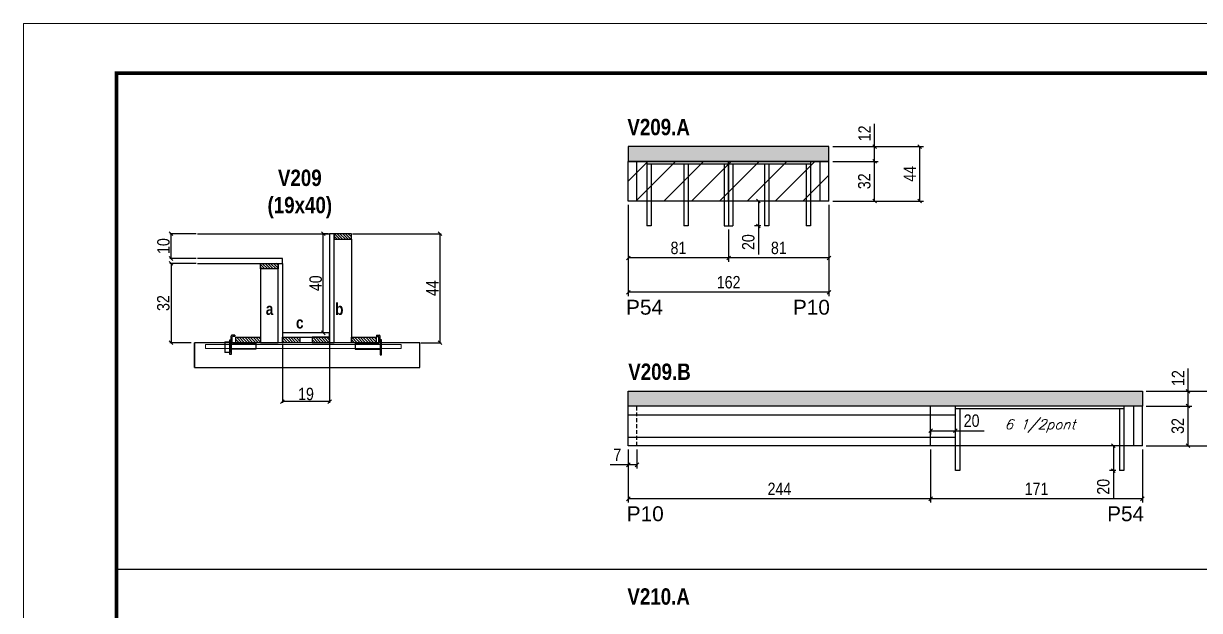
# Model space of a CAD drawing. Extents: x 3309 to 9590, y -2522 to 15424.
# Drawn here: x 4908 to 5857, y 12986 to 13459 of the extents above; entities that cross this region are included whole.
import ezdxf

# ---------------------------------------------------------------- set-up
doc = ezdxf.new("R2010")
doc.units = 0
doc.linetypes.add('DASHED', pattern=[0.75, 0.5, -0.25])
doc.linetypes.add('HIDDEN2', pattern=[4.7625, 3.175, -1.5875])
for name, color, linetype in [('5', 5, 'Continuous'), ('barrote', 251, 'Continuous'), ('COTA', 241, 'Continuous'), ('detalhes', 4, 'Continuous'), ('NOMENCLATURA', 7, 'Continuous'), ('Painéis', 200, 'Continuous'), ('presilha', 1, 'Continuous'), ('SARR_2.2x10', 60, 'Continuous'), ('SARR_2.2x7', 40, 'Continuous'), ('SARR_3.5x7', 81, 'Continuous'), ('texto', 7, 'Continuous')]:
    doc.layers.add(name, color=color, linetype=linetype)
for name, color, linetype, lineweight in [('CONCRETO', 251, 'Continuous', 25), ('Folhas', 255, 'Continuous', 9), ('Hachura', 251, 'Continuous', 9), ('SARRAFO DE PRESSAO', 251, 'DASHED', 9), ('SCO-___-LAJ', 2, 'Continuous', 0)]:
    doc.layers.add(name, color=color, linetype=linetype, lineweight=lineweight)
doc.styles.add('COTA TECNICA', font='techl___.ttf', dxfattribs={"height": 10})
doc.styles.add('COTA TECNICA 2X', font='techl___.ttf', dxfattribs={"height": 10})
doc.styles.add('Romans', font='romans.shx')
doc.styles.get("Standard").update_dxf_attribs({"font": 'arial.ttf'})
doc.styles.add('TECNICA', font='techb___.ttf', dxfattribs={"height": 10})
doc.dimstyles.new('PAINEL', dxfattribs={"dimtxt": 10, "dimasz": 3, "dimexe": 3, "dimexo": 3, "dimgap": 3, "dimtad": 1, "dimdec": 1, "dimzin": 12, "dimdsep": 46, "dimtxsty": 'COTA TECNICA', "dimblk1": 'OBLIQUE', "dimblk2": 'OBLIQUE', "dimsah": 1, "dimcen": 0.9, "dimclrd": 4, "dimclre": 4, "dimclrt": 240, "dimadec": 1, "dimazin": 3, "dimtfac": 1, "dimtdec": 1, "dimtmove": 0, "dimatfit": 3, "dimfxl": 1, "dimtolj": 1, "dimtzin": 12, "dimarcsym": 0})
doc.dimstyles.new('SECAO', dxfattribs={"dimscale": 0.333333, "dimtxt": 5, "dimasz": 9, "dimexe": 3, "dimexo": 3, "dimgap": 3, "dimtad": 1, "dimdec": 1, "dimlfac": 0.5, "dimzin": 12, "dimdsep": 46, "dimtxsty": 'COTA TECNICA 2X', "dimblk1": 'OBLIQUE', "dimblk2": 'OBLIQUE', "dimsah": 1, "dimcen": 0.9, "dimclrd": 4, "dimclre": 4, "dimclrt": 240, "dimadec": 1, "dimazin": 3, "dimtfac": 1, "dimtdec": 1, "dimtmove": 0, "dimatfit": 3, "dimfxl": 1, "dimtolj": 1, "dimtzin": 12, "dimarcsym": 0})
pattern_1 = [(135, (38352.3969, -110310.5054), (-1.122532015, -1.122532015), [])]

# ---------------------------------------------------------------- blocks, each defined once
blk = doc.blocks.new('9999999999')
at = {"layer": 'Folhas'}
blk.add_lwpolyline([(98138.98, 34190.21), (99623.98, 34190.21), (99623.98, 35240.21), (98138.98, 35240.21)], close=True, dxfattribs=at)
at = {"layer": 'Folhas', "color": 30, "const_width": 3}
blk.add_lwpolyline([(98213.98, 34230.21), (99583.98, 34230.21), (99583.98, 35200.21), (98213.98, 35200.21)], close=True, dxfattribs=at)
blk = doc.blocks.new('_Oblique')
at = {"color": 0, "linetype": 'ByBlock', "lineweight": -2}
blk.add_line((-0.5, -0.5), (0.5, 0.5), dxfattribs=at)
blk = doc.blocks.new('*D111')
at = {"layer": 'COTA', "color": 4, "linetype": 'ByBlock', "lineweight": -2, "transparency": 16777216}
for p, q in [((5557.96, 13312.96), (5557.96, 13267.05)), ((5476.96, 13292.96), (5476.96, 13267.05)), ((5557.96, 13270.05), (5476.96, 13270.05))]:
    blk.add_line(p, q, dxfattribs=at)
at = {"layer": 'Defpoints', "color": 0, "linetype": 'ByBlock', "transparency": 16777216}
for p in [(5557.96, 13315.96), (5476.96, 13295.96), (5476.96, 13270.05)]:
    blk.add_point(p, dxfattribs=at)
at = {"layer": 'COTA', "color": 4, "linetype": 'ByBlock', "lineweight": -2, "transparency": 16777216, "xscale": 3, "yscale": 3, "zscale": 3, "rotation": 180}
blk.add_blockref('_Oblique', (5476.96, 13270.05), dxfattribs=at)
at = {"layer": 'COTA', "color": 4, "linetype": 'ByBlock', "lineweight": -2, "transparency": 16777216, "xscale": 3, "yscale": 3, "zscale": 3}
blk.add_blockref('_Oblique', (5557.96, 13270.05), dxfattribs=at)
at = {"layer": 'COTA', "color": 240, "linetype": 'ByBlock', "transparency": 16777216, "insert": (5517.46, 13278.14), "char_height": 10, "attachment_point": 5, "style": 'COTA TECNICA'}
blk.add_mtext('\\A1;81', dxfattribs=at)
blk = doc.blocks.new('*D112')
at = {"layer": 'COTA', "color": 4, "linetype": 'ByBlock', "lineweight": -2, "transparency": 16777216}
for p, q in [((5395.96, 13312.96), (5395.96, 13267.05)), ((5476.96, 13292.96), (5476.96, 13267.05)), ((5476.96, 13270.05), (5395.96, 13270.05))]:
    blk.add_line(p, q, dxfattribs=at)
at = {"layer": 'Defpoints', "color": 0, "linetype": 'ByBlock', "transparency": 16777216}
for p in [(5395.96, 13315.96), (5476.96, 13295.96), (5395.96, 13270.05)]:
    blk.add_point(p, dxfattribs=at)
at = {"layer": 'COTA', "color": 4, "linetype": 'ByBlock', "lineweight": -2, "transparency": 16777216, "xscale": 3, "yscale": 3, "zscale": 3, "rotation": 180}
blk.add_blockref('_Oblique', (5395.96, 13270.05), dxfattribs=at)
at = {"layer": 'COTA', "color": 4, "linetype": 'ByBlock', "lineweight": -2, "transparency": 16777216, "xscale": 3, "yscale": 3, "zscale": 3}
blk.add_blockref('_Oblique', (5476.96, 13270.05), dxfattribs=at)
at = {"layer": 'COTA', "color": 240, "linetype": 'ByBlock', "transparency": 16777216, "insert": (5436.46, 13278.14), "char_height": 10, "attachment_point": 5, "style": 'COTA TECNICA'}
blk.add_mtext('\\A1;81', dxfattribs=at)
blk = doc.blocks.new('*D115')
at = {"layer": 'COTA', "color": 4, "linetype": 'ByBlock', "lineweight": -2, "transparency": 16777216}
for p, q in [((5395.96, 13312.96), (5395.96, 13239.34)), ((5557.96, 13312.96), (5557.96, 13239.34)), ((5557.96, 13242.34), (5395.96, 13242.34))]:
    blk.add_line(p, q, dxfattribs=at)
at = {"layer": 'Defpoints', "color": 0, "linetype": 'ByBlock', "transparency": 16777216}
for p in [(5395.96, 13315.96), (5557.96, 13315.96), (5395.96, 13242.34)]:
    blk.add_point(p, dxfattribs=at)
at = {"layer": 'COTA', "color": 4, "linetype": 'ByBlock', "lineweight": -2, "transparency": 16777216, "xscale": 3, "yscale": 3, "zscale": 3, "rotation": 180}
blk.add_blockref('_Oblique', (5395.96, 13242.34), dxfattribs=at)
at = {"layer": 'COTA', "color": 4, "linetype": 'ByBlock', "lineweight": -2, "transparency": 16777216, "xscale": 3, "yscale": 3, "zscale": 3}
blk.add_blockref('_Oblique', (5557.96, 13242.34), dxfattribs=at)
at = {"layer": 'COTA', "color": 240, "linetype": 'ByBlock', "transparency": 16777216, "insert": (5476.96, 13250.44), "char_height": 10, "attachment_point": 5, "style": 'COTA TECNICA'}
blk.add_mtext('\\A1;162', dxfattribs=at)
blk = doc.blocks.new('*D116')
at = {"layer": 'COTA', "color": 4, "lineweight": -2, "transparency": 16777216}
for p, q in [((5560.96, 13347.96), (5597.72, 13347.96)), ((5594.72, 13315.96), (5594.72, 13347.96)), ((5560.96, 13315.96), (5597.72, 13315.96))]:
    blk.add_line(p, q, dxfattribs=at)
at = {"layer": 'Defpoints', "color": 0, "transparency": 16777216}
for p in [(5557.96, 13347.96), (5594.72, 13347.96), (5557.96, 13315.96)]:
    blk.add_point(p, dxfattribs=at)
at = {"layer": 'COTA', "color": 4, "lineweight": -2, "transparency": 16777216, "xscale": 3, "yscale": 3, "zscale": 3}
for p, rotation in [((5594.72, 13347.96), 90), ((5594.72, 13315.96), 270)]:
    blk.add_blockref('_Oblique', p, dxfattribs=dict(at, rotation=rotation))
at = {"layer": 'COTA', "color": 240, "transparency": 16777216, "insert": (5586.5, 13331.96), "char_height": 10, "attachment_point": 5, "rotation": 90, "style": 'COTA TECNICA'}
blk.add_mtext('\\A1;32', dxfattribs=at)
blk = doc.blocks.new('*D117')
at = {"layer": 'COTA', "color": 4, "lineweight": -2, "transparency": 16777216}
for p, q in [((5594.72, 13359.96), (5594.72, 13378.27)), ((5560.96, 13359.96), (5597.72, 13359.96)), ((5594.72, 13347.96), (5594.72, 13359.96)), ((5560.96, 13347.96), (5597.72, 13347.96))]:
    blk.add_line(p, q, dxfattribs=at)
at = {"layer": 'Defpoints', "color": 0, "transparency": 16777216}
for p in [(5557.96, 13359.96), (5594.72, 13359.96), (5557.96, 13347.96)]:
    blk.add_point(p, dxfattribs=at)
at = {"layer": 'COTA', "color": 4, "lineweight": -2, "transparency": 16777216, "xscale": 3, "yscale": 3, "zscale": 3}
for p, rotation in [((5594.72, 13359.96), 90), ((5594.72, 13347.96), 270)]:
    blk.add_blockref('_Oblique', p, dxfattribs=dict(at, rotation=rotation))
at = {"layer": 'COTA', "color": 240, "transparency": 16777216, "insert": (5586.66, 13370.62), "char_height": 10, "attachment_point": 5, "rotation": 90, "style": 'COTA TECNICA'}
blk.add_mtext('\\A1;12', dxfattribs=at)
blk = doc.blocks.new('*D118')
at = {"layer": 'COTA', "color": 4, "lineweight": -2, "transparency": 16777216}
for p, q in [((5560.96, 13359.96), (5634.21, 13359.96)), ((5631.21, 13315.96), (5631.21, 13359.96)), ((5560.96, 13315.96), (5634.21, 13315.96))]:
    blk.add_line(p, q, dxfattribs=at)
at = {"layer": 'Defpoints', "color": 0, "transparency": 16777216}
for p in [(5557.96, 13359.96), (5631.21, 13359.96), (5557.96, 13315.96)]:
    blk.add_point(p, dxfattribs=at)
at = {"layer": 'COTA', "color": 4, "lineweight": -2, "transparency": 16777216, "xscale": 3, "yscale": 3, "zscale": 3}
for p, rotation in [((5631.21, 13359.96), 90), ((5631.21, 13315.96), 270)]:
    blk.add_blockref('_Oblique', p, dxfattribs=dict(at, rotation=rotation))
at = {"layer": 'COTA', "color": 240, "transparency": 16777216, "insert": (5623.13, 13337.96), "char_height": 10, "attachment_point": 5, "rotation": 90, "style": 'COTA TECNICA'}
blk.add_mtext('\\A1;44', dxfattribs=at)
blk = doc.blocks.new('*D113')
at = {"layer": 'COTA', "color": 4, "linetype": 'ByBlock', "lineweight": -2, "transparency": 16777216}
for p, q in [((5639.96, 13115.5), (5639.96, 13072.66)), ((5810.96, 13115.5), (5810.96, 13072.66)), ((5810.96, 13075.66), (5639.96, 13075.66))]:
    blk.add_line(p, q, dxfattribs=at)
at = {"layer": 'Defpoints', "color": 0, "linetype": 'ByBlock', "transparency": 16777216}
for p in [(5639.96, 13118.5), (5810.96, 13118.5), (5639.96, 13075.66)]:
    blk.add_point(p, dxfattribs=at)
at = {"layer": 'COTA', "color": 4, "linetype": 'ByBlock', "lineweight": -2, "transparency": 16777216, "xscale": 3, "yscale": 3, "zscale": 3, "rotation": 180}
blk.add_blockref('_Oblique', (5639.96, 13075.66), dxfattribs=at)
at = {"layer": 'COTA', "color": 4, "linetype": 'ByBlock', "lineweight": -2, "transparency": 16777216, "xscale": 3, "yscale": 3, "zscale": 3}
blk.add_blockref('_Oblique', (5810.96, 13075.66), dxfattribs=at)
at = {"layer": 'COTA', "color": 240, "linetype": 'ByBlock', "transparency": 16777216, "insert": (5725.46, 13083.73), "char_height": 10, "attachment_point": 5, "style": 'COTA TECNICA'}
blk.add_mtext('\\A1;171', dxfattribs=at)
blk = doc.blocks.new('*D114')
at = {"layer": 'COTA', "color": 4, "linetype": 'ByBlock', "lineweight": -2, "transparency": 16777216}
for p, q in [((5395.96, 13115.5), (5395.96, 13072.66)), ((5639.96, 13115.5), (5639.96, 13072.66)), ((5639.96, 13075.66), (5395.96, 13075.66))]:
    blk.add_line(p, q, dxfattribs=at)
at = {"layer": 'Defpoints', "color": 0, "linetype": 'ByBlock', "transparency": 16777216}
for p in [(5395.96, 13118.5), (5639.96, 13118.5), (5395.96, 13075.66)]:
    blk.add_point(p, dxfattribs=at)
at = {"layer": 'COTA', "color": 4, "linetype": 'ByBlock', "lineweight": -2, "transparency": 16777216, "xscale": 3, "yscale": 3, "zscale": 3, "rotation": 180}
blk.add_blockref('_Oblique', (5395.96, 13075.66), dxfattribs=at)
at = {"layer": 'COTA', "color": 4, "linetype": 'ByBlock', "lineweight": -2, "transparency": 16777216, "xscale": 3, "yscale": 3, "zscale": 3}
blk.add_blockref('_Oblique', (5639.96, 13075.66), dxfattribs=at)
at = {"layer": 'COTA', "color": 240, "linetype": 'ByBlock', "transparency": 16777216, "insert": (5517.96, 13083.73), "char_height": 10, "attachment_point": 5, "style": 'COTA TECNICA'}
blk.add_mtext('\\A1;244', dxfattribs=at)
blk = doc.blocks.new('*D119')
at = {"layer": 'COTA', "color": 4, "lineweight": -2, "transparency": 16777216}
for p, q in [((5639.96, 13131.5), (5639.96, 13127.6)), ((5639.96, 13130.6), (5659.96, 13130.6)), ((5659.96, 13127.5), (5659.96, 13133.6)), ((5659.96, 13130.6), (5683.17, 13130.6))]:
    blk.add_line(p, q, dxfattribs=at)
at = {"layer": 'Defpoints', "color": 0, "transparency": 16777216}
for p in [(5639.96, 13134.5), (5659.96, 13130.6), (5659.96, 13124.5)]:
    blk.add_point(p, dxfattribs=at)
at = {"layer": 'COTA', "color": 4, "lineweight": -2, "transparency": 16777216, "xscale": 3, "yscale": 3, "zscale": 3, "rotation": 180}
blk.add_blockref('_Oblique', (5639.96, 13130.6), dxfattribs=at)
at = {"layer": 'COTA', "color": 4, "lineweight": -2, "transparency": 16777216, "xscale": 3, "yscale": 3, "zscale": 3}
blk.add_blockref('_Oblique', (5659.96, 13130.6), dxfattribs=at)
at = {"layer": 'COTA', "color": 240, "transparency": 16777216, "insert": (5673.07, 13138.7), "char_height": 10, "attachment_point": 5, "style": 'COTA TECNICA'}
blk.add_mtext('\\A1;20', dxfattribs=at)
blk = doc.blocks.new('*D120')
at = {"layer": 'COTA', "color": 4, "lineweight": -2, "transparency": 16777216}
for p, q in [((5395.96, 13115.5), (5395.96, 13100.13)), ((5402.96, 13115.5), (5402.96, 13100.13)), ((5395.96, 13103.13), (5381.23, 13103.13)), ((5402.96, 13103.13), (5395.96, 13103.13))]:
    blk.add_line(p, q, dxfattribs=at)
at = {"layer": 'Defpoints', "color": 0, "transparency": 16777216}
for p in [(5395.96, 13118.5), (5402.96, 13118.5), (5395.96, 13103.13)]:
    blk.add_point(p, dxfattribs=at)
at = {"layer": 'COTA', "color": 4, "lineweight": -2, "transparency": 16777216, "xscale": 3, "yscale": 3, "zscale": 3, "rotation": 180}
blk.add_blockref('_Oblique', (5395.96, 13103.13), dxfattribs=at)
at = {"layer": 'COTA', "color": 4, "lineweight": -2, "transparency": 16777216, "xscale": 3, "yscale": 3, "zscale": 3}
blk.add_blockref('_Oblique', (5402.96, 13103.13), dxfattribs=at)
at = {"layer": 'COTA', "color": 240, "transparency": 16777216, "insert": (5387.1, 13111.21), "char_height": 10, "attachment_point": 5, "style": 'COTA TECNICA'}
blk.add_mtext('\\A1;7', dxfattribs=at)
blk = doc.blocks.new('*D106')
at = {"layer": 'COTA', "color": 4, "lineweight": -2, "transparency": 16777216}
for p, q in [((5116.86, 13200.66), (5116.86, 13153.19)), ((5154.86, 13200.66), (5154.86, 13153.19)), ((5154.86, 13154.19), (5116.86, 13154.19))]:
    blk.add_line(p, q, dxfattribs=at)
at = {"layer": 'Defpoints', "color": 0, "transparency": 16777216}
for p in [(5116.86, 13201.66), (5154.86, 13201.66), (5116.86, 13154.19)]:
    blk.add_point(p, dxfattribs=at)
at = {"layer": 'COTA', "color": 4, "lineweight": -2, "transparency": 16777216, "xscale": 3, "yscale": 3, "zscale": 3, "rotation": 180}
blk.add_blockref('_Oblique', (5116.86, 13154.19), dxfattribs=at)
at = {"layer": 'COTA', "color": 4, "lineweight": -2, "transparency": 16777216, "xscale": 3, "yscale": 3, "zscale": 3}
blk.add_blockref('_Oblique', (5154.86, 13154.19), dxfattribs=at)
at = {"layer": 'COTA', "color": 240, "transparency": 16777216, "insert": (5135.86, 13160.28), "char_height": 10, "attachment_point": 5, "style": 'COTA TECNICA 2X'}
blk.add_mtext('\\A1;19', dxfattribs=at)
blk = doc.blocks.new('PRESILHA METÁLICA 1')
at = {"layer": 'presilha'}
for p, q in [((6, 15.5), (7.5, 15.5)), ((6, -2.5), (6, 15.5)), ((7.5, 10.6), (7.5, 19.9)), ((7.5, 15.5), (7.5, -2.5)), ((12, 21), (8.6, 21)), ((9, 11.6), (9, 18.9)), ((12, 19.5), (9.6, 19.5)), ((12, 21), (12, 19.5)), ((0, 13), (6, 13)), ((0, 13), (0, 0)), ((6, 0), (0, 0)), ((6, 13), (6, 0)), ((37.5, 4.1), (7.5, 4.1)), ((37.5, 11), (9.6, 11)), ((37.5, 11), (37.5, 4.1)), ((7.5, -2.5), (6, -2.5))]:
    blk.add_line(p, q, dxfattribs=at)
for centre, radius, start, end in [((8.6, 19.9), 1.14, 90, 180), ((9.6, 18.9), 0.57, 90, 180), ((9.6, 11.6), 0.57, 180, 270)]:
    blk.add_arc(centre, radius, start, end, dxfattribs=at)
blk = doc.blocks.new('PRESILHA METÁLICA 2')
at = {"layer": 'presilha'}
for p, q in [((-5.2, 23.5), (-5.2, 22)), ((-5.2, 23.5), (-1.9, 23.5)), ((-5.2, 22), (-2.8, 22)), ((-2.2, 14.1), (-2.2, 21.4)), ((0.8, 18), (-0.8, 18)), ((-0.8, 18), (-0.8, 0)), ((-0.8, 14.6), (-0.8, 22.4)), ((0.8, 0), (0.8, 18)), ((-30.8, 13.5), (-30.8, 6.6)), ((-30.8, 13.5), (-2.8, 13.5)), ((-30.8, 6.6), (-0.8, 6.6)), ((-0.8, 0), (0.8, 0))]:
    blk.add_line(p, q, dxfattribs=at)
for centre, radius, start, end in [((-2.8, 21.4), 0.57, 0, 90), ((-1.9, 22.4), 1.14, 0, 90), ((-2.8, 14.1), 0.57, 270, 0)]:
    blk.add_arc(centre, radius, start, end, dxfattribs=at)
blk = doc.blocks.new('*D107')
at = {"layer": 'COTA', "color": 4, "lineweight": -2, "transparency": 16777216}
for p, q in [((5173.46, 13289.66), (5244.91, 13289.66)), ((5243.91, 13289.66), (5243.91, 13201.66)), ((5228.67, 13201.66), (5244.91, 13201.66))]:
    blk.add_line(p, q, dxfattribs=at)
at = {"layer": 'Defpoints', "color": 0, "transparency": 16777216}
for p in [(5172.46, 13289.66), (5227.67, 13201.66), (5243.91, 13201.66)]:
    blk.add_point(p, dxfattribs=at)
at = {"layer": 'COTA', "color": 4, "lineweight": -2, "transparency": 16777216, "xscale": 3, "yscale": 3, "zscale": 3}
for p, rotation in [((5243.91, 13289.66), 90), ((5243.91, 13201.66), 270)]:
    blk.add_blockref('_Oblique', p, dxfattribs=dict(at, rotation=rotation))
at = {"layer": 'COTA', "color": 240, "transparency": 16777216, "insert": (5237.83, 13245.66), "char_height": 10, "attachment_point": 5, "rotation": 90, "style": 'COTA TECNICA 2X'}
blk.add_mtext('\\A1;44', dxfattribs=at)
blk = doc.blocks.new('*D108')
at = {"layer": 'COTA', "color": 4, "lineweight": -2, "transparency": 16777216}
for p, q in [((5047.16, 13265.66), (5025.94, 13265.66)), ((5026.94, 13265.66), (5026.94, 13201.66)), ((5043.05, 13201.66), (5025.94, 13201.66))]:
    blk.add_line(p, q, dxfattribs=at)
at = {"layer": 'Defpoints', "color": 0, "transparency": 16777216}
for p in [(5048.16, 13265.66), (5026.94, 13201.66), (5044.05, 13201.66)]:
    blk.add_point(p, dxfattribs=at)
at = {"layer": 'COTA', "color": 4, "lineweight": -2, "transparency": 16777216, "xscale": 3, "yscale": 3, "zscale": 3}
for p, rotation in [((5026.94, 13265.66), 90), ((5026.94, 13201.66), 270)]:
    blk.add_blockref('_Oblique', p, dxfattribs=dict(at, rotation=rotation))
at = {"layer": 'COTA', "color": 240, "transparency": 16777216, "insert": (5020.72, 13233.66), "char_height": 10, "attachment_point": 5, "rotation": 90, "style": 'COTA TECNICA 2X'}
blk.add_mtext('\\A1;32', dxfattribs=at)
blk = doc.blocks.new('*D109')
at = {"layer": 'COTA', "color": 4, "lineweight": -2, "transparency": 16777216}
for p, q in [((5153.86, 13289.66), (5148.78, 13289.66)), ((5149.78, 13209.66), (5149.78, 13289.66)), ((5153.86, 13209.66), (5148.78, 13209.66))]:
    blk.add_line(p, q, dxfattribs=at)
at = {"layer": 'Defpoints', "color": 0, "transparency": 16777216}
for p in [(5149.78, 13289.66), (5154.86, 13289.66), (5154.86, 13209.66)]:
    blk.add_point(p, dxfattribs=at)
at = {"layer": 'COTA', "color": 4, "lineweight": -2, "transparency": 16777216, "xscale": 3, "yscale": 3, "zscale": 3}
for p, rotation in [((5149.78, 13289.66), 90), ((5149.78, 13209.66), 270)]:
    blk.add_blockref('_Oblique', p, dxfattribs=dict(at, rotation=rotation))
at = {"layer": 'COTA', "color": 240, "transparency": 16777216, "insert": (5143.68, 13249.66), "char_height": 10, "attachment_point": 5, "rotation": 90, "style": 'COTA TECNICA 2X'}
blk.add_mtext('\\A1;40', dxfattribs=at)
blk = doc.blocks.new('*D110')
at = {"layer": 'COTA', "color": 4, "lineweight": -2, "transparency": 16777216}
for p, q in [((5047.16, 13289.66), (5025.94, 13289.66)), ((5026.94, 13269.66), (5026.94, 13289.66)), ((5047.16, 13269.66), (5025.94, 13269.66))]:
    blk.add_line(p, q, dxfattribs=at)
at = {"layer": 'Defpoints', "color": 0, "transparency": 16777216}
for p in [(5026.94, 13289.66), (5048.16, 13289.66), (5048.16, 13269.66)]:
    blk.add_point(p, dxfattribs=at)
at = {"layer": 'COTA', "color": 4, "lineweight": -2, "transparency": 16777216, "xscale": 3, "yscale": 3, "zscale": 3}
for p, rotation in [((5026.94, 13289.66), 90), ((5026.94, 13269.66), 270)]:
    blk.add_blockref('_Oblique', p, dxfattribs=dict(at, rotation=rotation))
at = {"layer": 'COTA', "color": 240, "transparency": 16777216, "insert": (5020.84, 13279.66), "char_height": 10, "attachment_point": 5, "rotation": 90, "style": 'COTA TECNICA 2X'}
blk.add_mtext('\\A1;10', dxfattribs=at)
blk = doc.blocks.new('*D104')
at = {"layer": 'COTA', "color": 4, "lineweight": -2, "transparency": 16777216}
for p, q in [((5502.91, 13315.96), (5497.94, 13315.96)), ((5500.94, 13315.96), (5500.94, 13295.96)), ((5502.91, 13295.96), (5497.94, 13295.96)), ((5500.94, 13295.96), (5500.94, 13272.75))]:
    blk.add_line(p, q, dxfattribs=at)
at = {"layer": 'Defpoints', "color": 0, "transparency": 16777216}
for p in [(5505.91, 13315.96), (5500.94, 13295.96), (5505.91, 13295.96)]:
    blk.add_point(p, dxfattribs=at)
at = {"layer": 'COTA', "color": 4, "lineweight": -2, "transparency": 16777216, "xscale": 3, "yscale": 3, "zscale": 3}
for p, rotation in [((5500.94, 13315.96), 90), ((5500.94, 13295.96), 270)]:
    blk.add_blockref('_Oblique', p, dxfattribs=dict(at, rotation=rotation))
at = {"layer": 'COTA', "color": 240, "transparency": 16777216, "insert": (5492.84, 13282.86), "char_height": 10, "attachment_point": 5, "rotation": 90, "style": 'COTA TECNICA'}
blk.add_mtext('\\A1;20', dxfattribs=at)
blk = doc.blocks.new('*D105')
at = {"layer": 'COTA', "color": 4, "lineweight": -2, "transparency": 16777216}
for p, q in [((5789.46, 13118.5), (5784.49, 13118.5)), ((5787.49, 13118.5), (5787.49, 13098.5)), ((5789.46, 13098.5), (5784.49, 13098.5)), ((5787.49, 13098.5), (5787.49, 13075.29))]:
    blk.add_line(p, q, dxfattribs=at)
at = {"layer": 'Defpoints', "color": 0, "transparency": 16777216}
for p in [(5792.46, 13118.5), (5787.49, 13098.5), (5792.46, 13098.5)]:
    blk.add_point(p, dxfattribs=at)
at = {"layer": 'COTA', "color": 4, "lineweight": -2, "transparency": 16777216, "xscale": 3, "yscale": 3, "zscale": 3}
for p, rotation in [((5787.49, 13118.5), 90), ((5787.49, 13098.5), 270)]:
    blk.add_blockref('_Oblique', p, dxfattribs=dict(at, rotation=rotation))
at = {"layer": 'COTA', "color": 240, "transparency": 16777216, "insert": (5779.39, 13085.39), "char_height": 10, "attachment_point": 5, "rotation": 90, "style": 'COTA TECNICA'}
blk.add_mtext('\\A1;20', dxfattribs=at)
blk = doc.blocks.new('*D121')
at = {"layer": 'COTA', "color": 4, "lineweight": -2, "transparency": 16777216}
for p, q in [((5813.96, 13150.5), (5850.72, 13150.5)), ((5847.72, 13118.5), (5847.72, 13150.5)), ((5813.96, 13118.5), (5850.72, 13118.5))]:
    blk.add_line(p, q, dxfattribs=at)
at = {"layer": 'Defpoints', "color": 0, "transparency": 16777216}
for p in [(5810.96, 13150.5), (5847.72, 13150.5), (5810.96, 13118.5)]:
    blk.add_point(p, dxfattribs=at)
at = {"layer": 'COTA', "color": 4, "lineweight": -2, "transparency": 16777216, "xscale": 3, "yscale": 3, "zscale": 3}
for p, rotation in [((5847.72, 13150.5), 90), ((5847.72, 13118.5), 270)]:
    blk.add_blockref('_Oblique', p, dxfattribs=dict(at, rotation=rotation))
at = {"layer": 'COTA', "color": 240, "transparency": 16777216, "insert": (5839.5, 13134.5), "char_height": 10, "attachment_point": 5, "rotation": 90, "style": 'COTA TECNICA'}
blk.add_mtext('\\A1;32', dxfattribs=at)
blk = doc.blocks.new('*D122')
at = {"layer": 'COTA', "color": 4, "lineweight": -2, "transparency": 16777216}
for p, q in [((5847.72, 13162.5), (5847.72, 13180.81)), ((5813.96, 13162.5), (5850.72, 13162.5)), ((5847.72, 13150.5), (5847.72, 13162.5)), ((5813.96, 13150.5), (5850.72, 13150.5))]:
    blk.add_line(p, q, dxfattribs=at)
at = {"layer": 'Defpoints', "color": 0, "transparency": 16777216}
for p in [(5810.96, 13162.5), (5847.72, 13162.5), (5810.96, 13150.5)]:
    blk.add_point(p, dxfattribs=at)
at = {"layer": 'COTA', "color": 4, "lineweight": -2, "transparency": 16777216, "xscale": 3, "yscale": 3, "zscale": 3}
for p, rotation in [((5847.72, 13162.5), 90), ((5847.72, 13150.5), 270)]:
    blk.add_blockref('_Oblique', p, dxfattribs=dict(at, rotation=rotation))
at = {"layer": 'COTA', "color": 240, "transparency": 16777216, "insert": (5839.66, 13173.15), "char_height": 10, "attachment_point": 5, "rotation": 90, "style": 'COTA TECNICA'}
blk.add_mtext('\\A1;12', dxfattribs=at)
blk = doc.blocks.new('*D123')
at = {"layer": 'COTA', "color": 4, "lineweight": -2, "transparency": 16777216}
for p, q in [((5813.96, 13162.5), (5887.21, 13162.5)), ((5884.21, 13118.5), (5884.21, 13162.5)), ((5813.96, 13118.5), (5887.21, 13118.5))]:
    blk.add_line(p, q, dxfattribs=at)
at = {"layer": 'Defpoints', "color": 0, "transparency": 16777216}
for p in [(5810.96, 13162.5), (5884.21, 13162.5), (5810.96, 13118.5)]:
    blk.add_point(p, dxfattribs=at)
at = {"layer": 'COTA', "color": 4, "lineweight": -2, "transparency": 16777216, "xscale": 3, "yscale": 3, "zscale": 3}
for p, rotation in [((5884.21, 13162.5), 90), ((5884.21, 13118.5), 270)]:
    blk.add_blockref('_Oblique', p, dxfattribs=dict(at, rotation=rotation))
at = {"layer": 'COTA', "color": 240, "transparency": 16777216, "insert": (5876.13, 13140.5), "char_height": 10, "attachment_point": 5, "rotation": 90, "style": 'COTA TECNICA'}
blk.add_mtext('\\A1;44', dxfattribs=at)

msp = doc.modelspace()

# ---------------------------------------------------------------- hatches: boundary and pattern name
at = {"layer": 'COTA'}
h = msp.add_hatch(dxfattribs=at)
h.set_pattern_fill('AR-CONC', color=256, scale=0.03)
h.set_pattern_definition([(50, (9.2413, 348.365), (5.46554, -0.4781726), [0.5715, -6.2865]), (355, (9.2413, 348.365), (-1.0573026, 5.7317054), [0.4572, -5.0292175]), (100.451445, (9.697, 348.325), (4.4082374, 5.2535326), [0.4857003, -5.3427073]), (46.1842, (9.241, 349.889), (8.1323712, -1.2612698), [0.85725, -9.42975]), (96.63556, (9.919, 349.784), (7.122124, 7.4227837), [0.7285507, -8.014068]), (351.18415, (9.241, 349.889), (7.122124, 7.4227837), [0.685799, -7.543792]), (21, (10.0033, 349.508), (4.5484317, -3.067956), [0.5715, -6.2865]), (326, (10.0033, 349.508), (1.8540609, 5.525639), [0.4572, -5.0292]), (71.451445, (10.3824, 349.2523), (6.4024926, 2.457683), [0.4857003, -5.3426981]), (37.5, (9.2413, 348.365), (0.0926581, 2.53665117), [0, -4.96824, 0, -5.1054, 0, -5.04825]), (7.5, (9.2413, 348.365), (2.0045899, 3.00541724), [0, -2.91084, 0, -4.85394, 0, -1.92405]), (327.5, (7.542, 348.365), (4.06771786, -0.17186232), [0, -1.905, 0, -5.9436, 0, -7.8867]), (317.5, (6.78, 348.365), (4.4438754, 0.7627947), [0, -2.4765, 0, -3.94716, 0, -5.6007])])
h.paths.add_polyline_path([(5395.96, 13359.96), (5395.96, 13347.96), (5557.96, 13347.96), (5557.96, 13359.96)])
h = msp.add_hatch(dxfattribs=at)
h.set_pattern_fill('AR-CONC', color=256, scale=0.03)
h.set_pattern_definition([(50, (78.6606, 2e-12), (5.46554, -0.4781726), [0.5715, -6.2865]), (355, (78.6606, 2e-12), (-1.0573026, 5.7317054), [0.4572, -5.0292175]), (100.451445, (79.116, -0.04), (4.4082374, 5.2535326), [0.4857003, -5.3427073]), (46.1842, (78.6606, 1.524), (8.1323712, -1.2612698), [0.85725, -9.42975]), (96.63556, (79.338, 1.419), (7.122124, 7.4227837), [0.7285507, -8.0140682]), (351.18415, (78.661, 1.524), (7.122124, 7.4227837), [0.685799, -7.543792]), (21, (79.4226, 1.143), (4.5484317, -3.067956), [0.5715, -6.2865]), (326, (79.4226, 1.143), (1.8540609, 5.525639), [0.4572, -5.0292]), (71.451445, (79.8016, 0.8873), (6.4024926, 2.457683), [0.4857003, -5.3426981]), (37.5, (78.6606, 2e-12), (0.0926581, 2.53665117), [0, -4.96824, 0, -5.1054, 0, -5.04825]), (7.5, (78.6606, 2e-12), (2.0045899, 3.00541724), [0, -2.91084, 0, -4.85394, 0, -1.92405]), (327.5, (76.9613, 2e-12), (4.06771786, -0.17186232), [0, -1.905, 0, -5.9436, 0, -7.8867]), (317.5, (76.1993, 2e-12), (4.4438754, 0.7627947), [0, -2.4765, 0, -3.94716, 0, -5.6007])])
h.paths.add_polyline_path([(5810.96, 13150.5), (5810.96, 13162.5), (5395.96, 13162.5), (5395.96, 13150.5)])
at = {"layer": 'Hachura', "linetype": 'ByBlock'}
h = msp.add_hatch(dxfattribs=at)
h.set_pattern_fill('ANSI31', color=256, scale=5)
h.set_pattern_definition([(45, (78.66, 2e-12), (-11.22532, 11.22532), [])])
h.paths.add_polyline_path([(5476.96, 13315.96), (5476.96, 13347.96), (5395.96, 13347.96), (5395.96, 13315.96)])
h.paths.add_polyline_path([(5557.96, 13315.96), (5557.96, 13347.96), (5476.96, 13347.96), (5476.96, 13315.96)])
at = {"layer": 'SARR_2.2x10'}
h = msp.add_hatch(dxfattribs=at)
h.set_pattern_fill('ANSI31', color=256, scale=0.5, angle=90)
h.set_pattern_definition([(135, (38272.7969, -110310.5054), (-1.122532015, -1.122532015), [])])
h.paths.add_polyline_path([(5079.26, 13206.06), (5079.26, 13201.66), (5099.26, 13201.66), (5099.26, 13206.06)])
h = msp.add_hatch(dxfattribs=at)
h.set_pattern_fill('ANSI31', color=256, scale=0.5, angle=90)
h.set_pattern_definition([(135, (38365.9969, -110310.5054), (-1.122532015, -1.122532015), [])])
h.paths.add_polyline_path([(5172.46, 13206.06), (5172.46, 13201.66), (5192.46, 13201.66), (5192.46, 13206.06)])
at = {"layer": 'SARR_2.2x7'}
h = msp.add_hatch(dxfattribs=at)
h.set_pattern_fill('ANSI31', color=256, scale=0.5, angle=90)
h.set_pattern_definition([(135, (38286.7969, -110226.9054), (-1.122532015, -1.122532015), [])])
h.paths.add_polyline_path([(5158.46, 13289.66), (5158.46, 13285.26), (5172.46, 13285.26), (5172.46, 13289.66)])
h = msp.add_hatch(dxfattribs=at)
h.set_pattern_fill('ANSI31', color=256, scale=0.5, angle=90)
h.set_pattern_definition([(135, (38266.7969, -110250.9054), (-1.122532015, -1.122532015), [])])
h.paths.add_polyline_path([(5113.26, 13265.66), (5113.26, 13261.26), (5099.26, 13261.26), (5099.26, 13265.66)])
h = msp.add_hatch(dxfattribs=at)
h.set_pattern_fill('ANSI31', color=256, scale=0.5, angle=90)
h.set_pattern_definition(pattern_1)
h.paths.add_polyline_path([(5130.86, 13201.66), (5130.86, 13206.06), (5116.86, 13206.06), (5116.86, 13201.66)])
h = msp.add_hatch(dxfattribs=at)
h.set_pattern_fill('ANSI31', color=256, scale=0.5, angle=90)
h.set_pattern_definition(pattern_1)
h.paths.add_polyline_path([(5140.86, 13206.06), (5140.86, 13201.66), (5154.86, 13201.66), (5154.86, 13206.06)])

# ---------------------------------------------------------------- linework, layer by layer
at = {"layer": 'barrote', "elevation": 0}
msp.add_lwpolyline([(5045.8, 13181.66), (5227.72, 13181.66), (5227.72, 13201.66), (5045.8, 13201.66)], close=True, dxfattribs=at)
at = {"layer": 'CONCRETO', "linetype": 'Continuous'}
msp.add_line((5048.16, 13289.66), (5154.86, 13289.66), dxfattribs=at)
at = {"layer": 'COTA'}
for p, q in [((5476.96, 13315.96, 0), (5476.96, 13295.96, 0)), ((5414.46, 13295.96, 0), (5410.96, 13295.96, 0)), ((5444.37, 13295.96, 0), (5440.87, 13295.96, 0)), ((5473.46, 13295.96, 0), (5480.46, 13295.96, 0)), ((5509.41, 13295.96, 0), (5505.91, 13295.96, 0)), ((5542.96, 13295.96, 0), (5539.46, 13295.96, 0)), ((5395.96, 13150.5, 0), (5395.96, 13162.5, 0)), ((5395.96, 13162.5, 0), (5810.96, 13162.5, 0)), ((5810.96, 13162.5, 0), (5810.96, 13150.5, 0)), ((5663.46, 13098.5, 0), (5659.96, 13098.5, 0)), ((5795.96, 13098.5, 0), (5792.46, 13098.5, 0)), ((4982.87, 13018.89), (6352.87, 13018.89))]:
    msp.add_line(p, q, dxfattribs=at)
at = {"layer": 'COTA', "elevation": 0}
msp.add_lwpolyline([(5395.96, 13347.96), (5557.96, 13347.96), (5557.96, 13359.96), (5395.96, 13359.96)], close=True, dxfattribs=at)
at = {"layer": 'detalhes', "color": 250}
msp.add_line((5045.8, 13181.66), (5045.8, 13201.66), dxfattribs=at)
at = {"layer": 'Painéis', "linetype": 'ByBlock'}
for p, q in [((5557.96, 13347.96, 0), (5395.96, 13347.96, 0)), ((5395.96, 13315.96, 0), (5395.96, 13347.96, 0)), ((5476.96, 13315.96, 0), (5476.96, 13347.96, 0)), ((5557.96, 13315.96, 0), (5557.96, 13347.96, 0)), ((5557.96, 13315.96, 0), (5395.96, 13315.96, 0)), ((5810.96, 13150.5, 0), (5395.96, 13150.5, 0)), ((5395.96, 13118.5, 0), (5395.96, 13150.5, 0)), ((5639.96, 13118.5, 0), (5639.96, 13150.5, 0)), ((5810.96, 13118.5, 0), (5810.96, 13150.5, 0)), ((5810.96, 13118.5, 0), (5395.96, 13118.5, 0))]:
    msp.add_line(p, q, dxfattribs=at)
at = {"layer": 'Painéis', "linetype": 'Continuous', "elevation": 0}
for points in [[(5158.46, 13201.66), (5158.46, 13289.66), (5154.86, 13289.66), (5154.86, 13201.66)], [(5113.26, 13201.66), (5113.26, 13265.66), (5116.86, 13265.66), (5116.86, 13201.66)], [(5154.86, 13209.66), (5116.86, 13209.66), (5116.86, 13206.06), (5154.86, 13206.06)]]:
    msp.add_lwpolyline(points, close=True, dxfattribs=at)
at = {"layer": 'Painéis', "linetype": 'Continuous'}
msp.add_lwpolyline([(5048.16, 13265.66), (5116.86, 13265.66), (5116.86, 13269.66), (5048.16, 13269.66)], dxfattribs=at)
at = {"layer": 'SARR_2.2x10', "elevation": 0}
for points in [[(5079.26, 13206.06), (5099.26, 13206.06), (5099.26, 13201.66), (5079.26, 13201.66)], [(5172.46, 13206.06), (5192.46, 13206.06), (5192.46, 13201.66), (5172.46, 13201.66)]]:
    msp.add_lwpolyline(points, close=True, dxfattribs=at)
at = {"layer": 'SARR_2.2x7', "linetype": 'Continuous'}
for p, q in [((5402.96, 13315.96, 0), (5402.96, 13347.96, 0)), ((5476.96, 13345.76, 0), (5410.96, 13345.76, 0)), ((5542.96, 13345.76, 0), (5476.96, 13345.76, 0)), ((5550.96, 13315.96, 0), (5550.96, 13347.96, 0)), ((5795.96, 13148.3, 0), (5659.96, 13148.3, 0)), ((5803.96, 13118.5, 0), (5803.96, 13150.5, 0)), ((5395.96, 13143.5, 0), (5639.96, 13143.5, 0)), ((5639.96, 13143.5, 0), (5659.96, 13143.5, 0)), ((5395.96, 13125.5, 0), (5639.96, 13125.5, 0)), ((5639.96, 13125.5, 0), (5659.96, 13125.5, 0))]:
    msp.add_line(p, q, dxfattribs=at)
at = {"layer": 'SARR_2.2x7', "linetype": 'HIDDEN2'}
msp.add_line((5402.96, 13118.5, 0), (5402.96, 13150.5, 0), dxfattribs=at)
at = {"layer": 'SARR_2.2x7'}
for points in [[(5172.46, 13289.66), (5158.46, 13289.66), (5158.46, 13285.26), (5172.46, 13285.26)], [(5099.26, 13265.66), (5113.26, 13265.66), (5113.26, 13261.26), (5099.26, 13261.26)]]:
    msp.add_lwpolyline(points, close=True, dxfattribs=at)
at = {"layer": 'SARR_2.2x7', "elevation": 0}
for points in [[(5116.86, 13206.06), (5130.86, 13206.06), (5130.86, 13201.66), (5116.86, 13201.66)], [(5154.86, 13206.06), (5140.86, 13206.06), (5140.86, 13201.66), (5154.86, 13201.66)]]:
    msp.add_lwpolyline(points, close=True, dxfattribs=at)
at = {"layer": 'SARR_3.5x7'}
for p, q in [((5410.96, 13347.96, 0), (5410.96, 13295.96, 0)), ((5414.46, 13345.76, 0), (5414.46, 13295.96, 0)), ((5440.87, 13345.76, 0), (5440.87, 13295.96, 0)), ((5444.37, 13345.76, 0), (5444.37, 13295.96, 0)), ((5473.46, 13345.76, 0), (5473.46, 13295.96, 0)), ((5476.96, 13345.76, 0), (5476.96, 13315.96, 0)), ((5480.46, 13345.76, 0), (5480.46, 13295.96, 0)), ((5505.91, 13345.76, 0), (5505.91, 13295.96, 0)), ((5509.41, 13345.76, 0), (5509.41, 13295.96, 0)), ((5539.46, 13345.76, 0), (5539.46, 13295.96, 0)), ((5542.96, 13347.96, 0), (5542.96, 13295.96, 0)), ((5659.96, 13098.5, 0), (5659.96, 13150.5, 0)), ((5663.46, 13148.3, 0), (5663.46, 13098.5, 0)), ((5792.46, 13148.3, 0), (5792.46, 13098.5, 0)), ((5795.96, 13150.5, 0), (5795.96, 13098.5, 0))]:
    msp.add_line(p, q, dxfattribs=at)
at = {"layer": 'SARR_3.5x7', "elevation": 0}
for points in [[(5158.46, 13285.26), (5172.46, 13285.26), (5172.46, 13201.66), (5158.46, 13201.66)], [(5113.26, 13261.26), (5099.26, 13261.26), (5099.26, 13201.66), (5113.26, 13201.66)]]:
    msp.add_lwpolyline(points, close=True, dxfattribs=at)
at = {"layer": 'SCO-___-LAJ', "color": 1, "elevation": 0}
msp.add_lwpolyline([(5054.81, 13200.33), (5212.64, 13200.33), (5212.64, 13197.13), (5054.81, 13197.13)], close=True, dxfattribs=at)

# ---------------------------------------------------------------- block references
at = {"layer": 'presilha', "xscale": 0.6666666666666666, "yscale": 0.6666666666666666, "zscale": 0.6666666666666666}
for name, p in [('PRESILHA METÁLICA 1', (5070.39, 13193.7)), ('PRESILHA METÁLICA 2', (5196.14, 13192.03))]:
    msp.add_blockref(name, p, dxfattribs=at)
at = {"layer": 'SARRAFO DE PRESSAO', "color": 6, "linetype": 'ByBlock'}
msp.add_blockref('9999999999', (-93231.11, -21780.92), dxfattribs=at)

# ---------------------------------------------------------------- texts
at = {"layer": '5', "linetype": 'Continuous'}
for s, rotation, p in [('P54', 0.00004, (5394.17, 13224.32, 0)), ('P10', 0.00004, (5528.85, 13224.32, 0)), ('P10', 359.99996, (5394.75, 13057.65, 0)), ('P54', 359.99996, (5782.45, 13057.65, 0))]:
    msp.add_text(s, height=12, rotation=rotation, dxfattribs=at).set_placement(p)
at = {"layer": 'detalhes', "style": 'TECNICA'}
for s, p in [('a', (5103.38, 13224.1)), ('b', (5159.36, 13224.09)), ('c', (5127.75, 13213.14))]:
    msp.add_text(s, height=9.6, dxfattribs=at).set_placement(p)
at = {"layer": 'NOMENCLATURA', "style": 'TECNICA'}
for s, p in [('V209.A', (5395.25, 13369.15, 0)), ('V209.B', (5395.96, 13171.68, 0)), ('V210.A', (5395.25, 12990.26))]:
    msp.add_text(s, height=13.2, dxfattribs=at).set_placement(p)
at = {"layer": 'NOMENCLATURA', "insert": (5130.86, 13341.36), "char_height": 13.2, "attachment_point": 2, "style": 'TECNICA'}
msp.add_mtext_dynamic_manual_height_columns('V209\\P(19x40)', width=300.2766, gutter_width=1, heights=[0], dxfattribs=at)
at = {"layer": 'texto', "color": 2, "insert": (5728.21, 13134.5, 0), "char_height": 8, "attachment_point": 5, "style": 'Romans'}
msp.add_mtext('{\\Q19;\\C256;6 1/2pont}', dxfattribs=at)

# ---------------------------------------------------------------- dimensions: what is measured, and where the dimension line sits
at = {"layer": 'COTA'}
for base, p1, p2, dimstyle, picture, middle in [((5594.72, 13359.96, 0), (5557.96, 13347.96, 0), (5557.96, 13359.96, 0), 'PAINEL', '*D117', (5586.66, 13370.62, 0)), ((5631.21, 13359.96, 0), (5557.96, 13315.96, 0), (5557.96, 13359.96, 0), 'PAINEL', '*D118', (5623.13, 13337.96, 0)), ((5594.72, 13347.96, 0), (5557.96, 13315.96, 0), (5557.96, 13347.96, 0), 'PAINEL', '*D116', (5586.5, 13331.96, 0)), ((5500.94, 13295.96, 0), (5505.91, 13315.96, 0), (5505.91, 13295.96, 0), 'PAINEL', '*D104', (5492.84, 13282.86, 0)), ((5026.94, 13289.66), (5048.16, 13269.66), (5048.16, 13289.66), 'SECAO', '*D110', (5020.84, 13279.66)), ((5149.78, 13289.66), (5154.86, 13209.66), (5154.86, 13289.66), 'SECAO', '*D109', (5143.68, 13249.66)), ((5243.91, 13201.66), (5172.46, 13289.66), (5227.67, 13201.66), 'SECAO', '*D107', (5237.83, 13245.66)), ((5026.94, 13201.66), (5048.16, 13265.66), (5044.05, 13201.66), 'SECAO', '*D108', (5020.72, 13233.66)), ((5847.72, 13162.5, 0), (5810.96, 13150.5, 0), (5810.96, 13162.5, 0), 'PAINEL', '*D122', (5839.66, 13173.15, 0)), ((5884.21, 13162.5, 0), (5810.96, 13118.5, 0), (5810.96, 13162.5, 0), 'PAINEL', '*D123', (5876.13, 13140.5, 0)), ((5847.72, 13150.5, 0), (5810.96, 13118.5, 0), (5810.96, 13150.5, 0), 'PAINEL', '*D121', (5839.5, 13134.5, 0)), ((5787.49, 13098.5, 0), (5792.46, 13118.5, 0), (5792.46, 13098.5, 0), 'PAINEL', '*D105', (5779.39, 13085.39, 0))]:
    dim = msp.add_linear_dim(base=base, p1=p1, p2=p2, angle=90, dimstyle=dimstyle, dxfattribs=at)
    dim.commit()
    dim.dimension.update_dxf_attribs({"geometry": picture, "text_midpoint": middle})
at = {"layer": 'COTA', "linetype": 'ByBlock'}
for base, p1, p2, picture, middle in [((5395.96, 13270.05, 0), (5476.96, 13295.96, 0), (5395.96, 13315.96, 0), '*D112', (5436.46, 13278.14, 0)), ((5395.96, 13075.66, 0), (5639.96, 13118.5, 0), (5395.96, 13118.5, 0), '*D114', (5517.96, 13083.73, 0))]:
    dim = msp.add_linear_dim(base=base, p1=p1, p2=p2, angle=180, dimstyle='PAINEL', override={"dimtmove": 1}, dxfattribs=at)
    dim.commit()
    dim.dimension.update_dxf_attribs({"geometry": picture, "text_midpoint": middle})
for base, p1, p2, picture, middle in [((5395.96, 13242.34, 0), (5557.96, 13315.96, 0), (5395.96, 13315.96, 0), '*D115', (5476.96, 13250.44, 0)), ((5476.96, 13270.05, 0), (5557.96, 13315.96, 0), (5476.96, 13295.96, 0), '*D111', (5517.46, 13278.14, 0)), ((5639.96, 13075.66, 0), (5810.96, 13118.5, 0), (5639.96, 13118.5, 0), '*D113', (5725.46, 13083.73, 0))]:
    dim = msp.add_linear_dim(base=base, p1=p1, p2=p2, angle=180, dimstyle='PAINEL', dxfattribs=at)
    dim.commit()
    dim.dimension.update_dxf_attribs({"geometry": picture, "text_midpoint": middle})
at = {"layer": 'COTA'}
dim = msp.add_linear_dim(base=(5116.86, 13154.19), p1=(5154.86, 13201.66), p2=(5116.86, 13201.66), angle=180, dimstyle='SECAO', dxfattribs=at)
dim.commit()
dim.dimension.update_dxf_attribs({"geometry": '*D106', "text_midpoint": (5135.86, 13154.19), "dimtype": 160})
dim = msp.add_linear_dim(base=(5659.96, 13130.6, 0), p1=(5639.96, 13134.5, 0), p2=(5659.96, 13124.5, 0), dimstyle='PAINEL', dxfattribs=at)
dim.commit()
dim.dimension.update_dxf_attribs({"geometry": '*D119', "text_midpoint": (5673.07, 13130.6, 0), "dimtype": 160})
dim = msp.add_linear_dim(base=(5395.96, 13103.13, 0), p1=(5402.96, 13118.5, 0), p2=(5395.96, 13118.5, 0), dimstyle='PAINEL', dxfattribs=at)
dim.commit()
dim.dimension.update_dxf_attribs({"geometry": '*D120', "text_midpoint": (5387.1, 13111.21, 0)})

doc.saveas('drawing.dxf')
